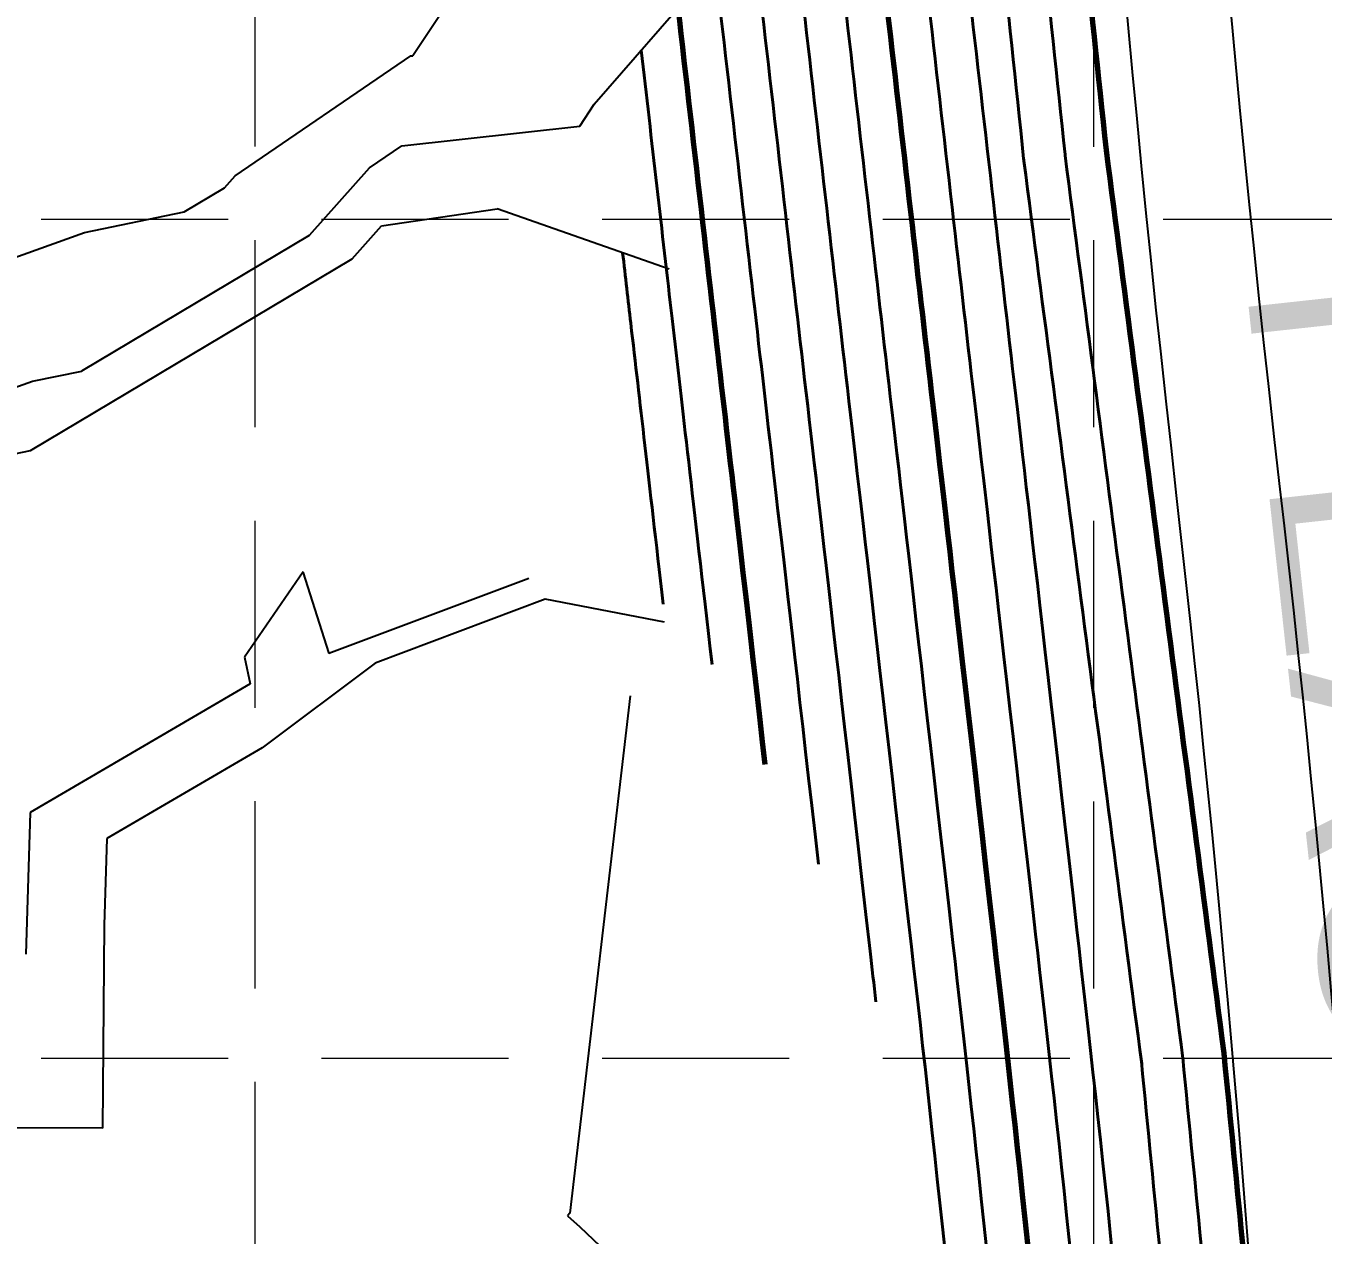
# Model space of a CAD drawing. Header units: feet. Extents: x 10084 to 13321, y 3329 to 8503.
# Drawn here: x 11922.8 to 12047.6, y 5657 to 5773.3 of the extents above; entities that cross this region are included whole.
import ezdxf
from ezdxf.enums import TextEntityAlignment as Align

# ---------------------------------------------------------------- set-up
doc = ezdxf.new("R2010")
doc.units = ezdxf.units.FT
doc.header["$LTSCALE"] = 40
doc.header["$MEASUREMENT"] = 0
for name, pattern in [('( Dashdot )', [1.001, 0.5, -0.25, 0.001, -0.25]), ('DASHED', [0.75, 0.5, -0.25]), ('HIDDEN', [0.375, 0.25, -0.125])]:
    doc.linetypes.add(name, pattern=pattern)
for name, color, linetype in [('CONT-L', 55, 'Continuous'), ('CURB', 4, 'Continuous'), ('GRID', 254, 'DASHED'), ('Level 1', 7, 'Continuous'), ('NAME', 6, 'Continuous'), ('ROW', 3, '( Dashdot )')]:
    doc.layers.add(name, color=color, linetype=linetype)
doc.styles.get("Standard").update_dxf_attribs({"font": 'ARIAL.TTF'})

msp = doc.modelspace()

# ---------------------------------------------------------------- linework, layer by layer
at = {"layer": 'CONT-L', "color": 5}
for points, elevation in [([(11960.03, 5770.49), (11966.09, 5779.62)], 551), ([(11958.95, 5761.82), (11976.08, 5763.71)], 549), ([(11941.9, 5757.78), (11942.92, 5758.93)], 551), ([(11938.02, 5755.47), (11941.9, 5757.78)], 551), ([(11916.57, 5749.24), (11928.43, 5753.47)], 551), ([(11954.18, 5750.93), (11957, 5754.11)], 548), ([(11920.92, 5732.01), (11923.23, 5732.49)], 548), ([(11971.19, 5720.18), (11951.95, 5712.95)], 548), ([(11972.74, 5718.18), (11956.4, 5712.04)], 549), ([(11943.81, 5712.61), (11944.38, 5710.05)], 548), ([(11944.38, 5710.05), (11923.2, 5697.66)], 548), ([(11930.58, 5695.15), (11930.32, 5686.81)], 549), ([(11974.91, 5658.86), (11976.09, 5657.79)], 551), ([(11976.09, 5657.79), (11985.67, 5648.67)], 551)]:
    msp.add_lwpolyline(points, dxfattribs=dict(at, elevation=elevation))
at = {"layer": 'CONT-L', "color": 5, "extrusion": (0.755647, -0.65498, 0), "elevation": 5274.25}
msp.add_lwpolyline([(12201.92, 549), (12217.61, 549)], dxfattribs=at)
at = {"layer": 'CONT-L', "color": 5, "extrusion": (0.563808, -0.825906, 0), "elevation": 1977.18}
msp.add_lwpolyline([(13110.66, 551), (13131.11, 551)], dxfattribs=at)
at = {"layer": 'CONT-L', "color": 5, "extrusion": (0.109606, -0.993975, 0), "elevation": -4424.83}
msp.add_lwpolyline([(12520.23, 551), (12520.45, 551)], dxfattribs=at)
at = {"layer": 'CONT-L', "color": 5, "extrusion": (0.833222, -0.552938, 0), "elevation": 6791.76}
msp.add_lwpolyline([(11424.48, 549), (11427.01, 549)], dxfattribs=at)
at = {"layer": 'CONT-L', "color": 5, "extrusion": (-0.563808, 0.825906, 0), "elevation": -1983.83}
msp.add_lwpolyline([(-13121.77, 549), (-13125.53, 549)], dxfattribs=at)
at = {"layer": 'CONT-L', "color": 5, "extrusion": (0.747551, -0.664204, 0), "elevation": 5111.99}
msp.add_lwpolyline([(12238.12, 549), (12246.8, 549)], dxfattribs=at)
at = {"layer": 'CONT-L', "color": 5, "extrusion": (0.204652, -0.978835, 0), "elevation": -3190.51}
msp.add_lwpolyline([(12853.42, 551), (12863.22, 551)], dxfattribs=at)
at = {"layer": 'CONT-L', "color": 5, "extrusion": (0.147527, -0.989058, 0), "elevation": -3927.16}
msp.add_lwpolyline([(12675.06, 548), (12686.3, 548)], dxfattribs=at)
at = {"layer": 'CONT-L', "color": 5, "extrusion": (-0.331023, -0.943623, 0), "elevation": -9393}
msp.add_lwpolyline([(9388.1, 548), (9405.65, 548)], dxfattribs=at)
at = {"layer": 'CONT-L', "color": 5, "extrusion": (0.511937, -0.859023, 0)}
for points, elevation in [([(13185.16, 549), (13210.68, 549)], 1175.55), ([(13177, 548), (13213.03, 548)], 1179.61)]:
    msp.add_lwpolyline(points, dxfattribs=dict(at, elevation=elevation))
at = {"layer": 'CONT-L', "color": 5, "extrusion": (-0.204652, 0.978835, 0), "elevation": 3177.53}
msp.add_lwpolyline([(-12845.59, 549), (-12850.43, 549)], dxfattribs=at)
at = {"layer": 'CONT-L', "color": 5, "extrusion": (0.335904, -0.941896, 0), "elevation": -1400.57}
msp.add_lwpolyline([(13148.77, 549), (13158.43, 549)], dxfattribs=at)
at = {"layer": 'CONT-L', "color": 5, "extrusion": (0.823989, -0.566606, 0), "elevation": 6604.77}
msp.add_lwpolyline([(11484.54, 548), (11474.57, 548)], dxfattribs=at)
at = {"layer": 'CONT-L', "color": 5, "extrusion": (0.953802, 0.300434, 0), "elevation": 13116.17}
msp.add_lwpolyline([(1858.25, 548), (1866.51, 548)], dxfattribs=at)
at = {"layer": 'CONT-L', "color": 5, "extrusion": (-0.188366, -0.982099, 0), "elevation": -7871.08}
msp.add_lwpolyline([(10693.02, 549), (10681.31, 549)], dxfattribs=at)
at = {"layer": 'CONT-L', "color": 5, "extrusion": (0.599352, -0.800486, 0), "elevation": 2593.69}
msp.add_lwpolyline([(12994.45, 549), (12980.86, 549)], dxfattribs=at)
at = {"layer": 'CONT-L', "color": 5, "extrusion": (0.993253, -0.115968, 0), "elevation": 11238.05}
msp.add_lwpolyline([(7059.79, 551), (7009.65, 551)], dxfattribs=at)
at = {"layer": 'CONT-L', "color": 5, "extrusion": (0.504968, -0.863138, 0), "elevation": 1108.86}
msp.add_lwpolyline([(13190.92, 549), (13173.61, 549)], dxfattribs=at)
at = {"layer": 'CONT-L', "color": 5, "extrusion": (0.999529, -0.030695, 0), "elevation": 11742.7}
msp.add_lwpolyline([(6060.95, 548), (6047.33, 548)], dxfattribs=at)
at = {"layer": 'CONT-L', "color": 5, "extrusion": (0.999968, -0.008006, 0), "elevation": 11884.41}
msp.add_lwpolyline([(5782.14, 549), (5762.63, 549)], dxfattribs=at)
at = {"layer": 'CONT-L', "color": 5, "extrusion": (-0.002336, -0.999997, 0), "elevation": -5695.15}
msp.add_lwpolyline([(11916.9, 549), (11899.82, 549)], dxfattribs=at)
at = {"layer": 'CONT-L', "color": 5, "extrusion": (0.774769, -0.632244, 0), "elevation": 5700.02}
msp.add_lwpolyline([(11955.7, 551), (11955.38, 551)], dxfattribs=at)
at = {"layer": 'CURB', "color": 7, "extrusion": (0, 0, -1)}
msp.add_arc((-14045.37, 5958.35), 2015, 353.47337, 1.75283, dxfattribs=at)
at = {"layer": 'CURB', "color": 7}
msp.add_arc((10071.3, 5503.69), 1985, 358.97776, 6.52663, dxfattribs=at)
at = {"layer": 'GRID', "color": 252, "linetype": 'HIDDEN', "lineweight": 0, "ltscale": 1.8}
for p, q in [((11944.85, 3736.74), (11944.85, 8418.16)), ((12025.56, 3736.73), (12025.56, 8418.16)), ((10169.24, 5754.74), (13236.21, 5754.74)), ((10169.24, 5674.03), (13236.21, 5674.03))]:
    msp.add_line(p, q, dxfattribs=at)
at = {"layer": 'Level 1', "color": 5, "linetype": 'Continuous', "lineweight": 70}
for points, knots in [([(12041.87, 5635.93), (12040.61, 5648.79), (12039.35, 5661.65), (12038.09, 5674.51), (12034.32, 5703.47), (12030.54, 5732.44), (12026.76, 5761.41), (12025.23, 5775.93), (12023.71, 5790.46), (12022.18, 5804.99), (12019.73, 5825.06), (12018.84, 5839.36), (12018.22, 5851.98)], [0, 0, 0, 0, 0.25, 0.25, 0.25, 0.5, 0.5, 0.5, 0.75, 0.75, 0.75, 1, 1, 1, 1]), ([(12030.13, 5477.76), (12027.85, 5580.62), (12012.85, 5713.31), (12009.03, 5745.81), (12003.9, 5790.9), (12001.65, 5809.41), (12000.77, 5818.07)], [0, 0, 0, 0, 0.251379, 0.502758, 0.754137, 1, 1, 1, 1]), ([(11993.93, 5702.29), (11991.23, 5725.98), (11988.84, 5746.34), (11985.04, 5779.78), (11983.2, 5795.27), (11982.72, 5799.37)], [0, 0, 0, 0, 0.367899, 0.820486, 1, 1, 1, 1])]:
    msp.add_open_spline(points, degree=3, knots=knots, dxfattribs=at)
at = {"layer": 'Level 1', "color": 5, "linetype": 'Continuous', "lineweight": 40}
for points, knots in [([(12033.9, 5635.15), (12032.65, 5648.01), (12031.39, 5660.87), (12030.13, 5673.73), (12030.14, 5673.64), (12030.15, 5673.56), (12030.16, 5673.47), (12026.38, 5702.44), (12022.6, 5731.41), (12018.83, 5760.37), (12018.82, 5760.44), (12018.81, 5760.5), (12018.8, 5760.57), (12017.28, 5775.1), (12015.75, 5789.63), (12014.23, 5804.16), (12014.23, 5804.11), (12014.24, 5804.07), (12014.24, 5804.02), (12012.69, 5816.72), (12011.76, 5827.13), (12011.12, 5836.26)], [0, 0, 0, 0, 0.142857, 0.142857, 0.142857, 0.285714, 0.285714, 0.285714, 0.428571, 0.428571, 0.428571, 0.571429, 0.571429, 0.571429, 0.714286, 0.714286, 0.714286, 0.857143, 0.857143, 0.857143, 1, 1, 1, 1]), ([(12034.13, 5477.76), (12031.85, 5580.89), (12016.83, 5713.77), (12013, 5746.27), (12007.84, 5791.7), (12004.86, 5816.17), (12003.65, 5830.14), (12003.24, 5835.3)], [0, 0, 0, 0, 0.215507, 0.431014, 0.646521, 0.862028, 1, 1, 1, 1]), ([(12038.13, 5477.76), (12035.84, 5581.16), (12020.8, 5714.23), (12016.98, 5746.73), (12011.83, 5791.98), (12009.59, 5810.43), (12008.71, 5819.11)], [0, 0, 0, 0, 0.250791, 0.501581, 0.752372, 1, 1, 1, 1]), ([(12037.88, 5635.54), (12036.63, 5648.4), (12035.37, 5661.26), (12034.11, 5674.12), (12034.12, 5674.08), (12034.12, 5674.03), (12034.13, 5673.99), (12030.35, 5702.96), (12026.57, 5731.92), (12022.79, 5760.89), (12022.79, 5760.92), (12022.78, 5760.95), (12022.78, 5760.99), (12021.26, 5775.52), (12019.73, 5790.05), (12018.2, 5804.57), (12018.21, 5804.55), (12018.21, 5804.53), (12018.21, 5804.51), (12017.58, 5809.71), (12017.04, 5814.53), (12016.59, 5819.03)], [0, 0, 0, 0, 0.142857, 0.142857, 0.142857, 0.285714, 0.285714, 0.285714, 0.428571, 0.428571, 0.428571, 0.571429, 0.571429, 0.571429, 0.714286, 0.714286, 0.714286, 0.857143, 0.857143, 0.857143, 1, 1, 1, 1]), ([(12022.13, 5477.75), (12019.86, 5580.08), (12004.9, 5712.4), (12001.08, 5744.89), (11995.95, 5790), (11993.69, 5808.6), (11992.8, 5817.34)], [0, 0, 0, 0, 0.251263, 0.502527, 0.75379, 1, 1, 1, 1]), ([(12026.13, 5477.67), (12023.86, 5580.35), (12008.88, 5712.85), (12005.06, 5745.35), (11999.93, 5790.44), (11997.68, 5808.97), (11996.79, 5817.67)], [0, 0, 0, 0, 0.251379, 0.502758, 0.754137, 1, 1, 1, 1]), ([(11999.05, 5692.69), (11995.48, 5724.08), (11993, 5745.2), (11989.01, 5780.24), (11987.18, 5795.73), (11986.7, 5799.84)], [0, 0, 0, 0, 0.396858, 0.82871, 1, 1, 1, 1]), ([(12004.58, 5679.43), (12004.39, 5681.11), (11999.71, 5722.32), (11997.11, 5744.43), (11992.98, 5780.7), (11991.15, 5796.2), (11990.67, 5800.3)], [0, 0, 0, 0, 0.016893, 0.427095, 0.837297, 1, 1, 1, 1]), ([(11988.81, 5711.89), (11986.92, 5728.39), (11985.15, 5743.54), (11982.99, 5762.41), (11982, 5771.03)], [0, 0, 0, 0, 0.521448, 1, 1, 1, 1]), ([(11984.11, 5717.7), (11982.69, 5730.1), (11981.65, 5739.03), (11980.48, 5749.22), (11980.21, 5751.53)], [0, 0, 0, 0, 0.777308, 1, 1, 1, 1])]:
    msp.add_open_spline(points, degree=3, knots=knots, dxfattribs=at)
at = {"layer": 'ROW', "color": 7, "linetype": 'Continuous'}
for centre, radius, start, end in [((14045.37, 5958.35), 2025, 178.28333, 186.52663), ((10071.3, 5503.69), 1975, 358.97776, 6.52663)]:
    msp.add_arc(centre, radius, start, end, dxfattribs=at)

# ---------------------------------------------------------------- texts
at = {"layer": 'NAME', "color": 7}
msp.add_text('PEACHTREE DRIVE', height=20, rotation=276.2159, dxfattribs=at).set_placement((12050.14, 5749.69), align=Align.MIDDLE_LEFT)

doc.saveas('drawing.dxf')
